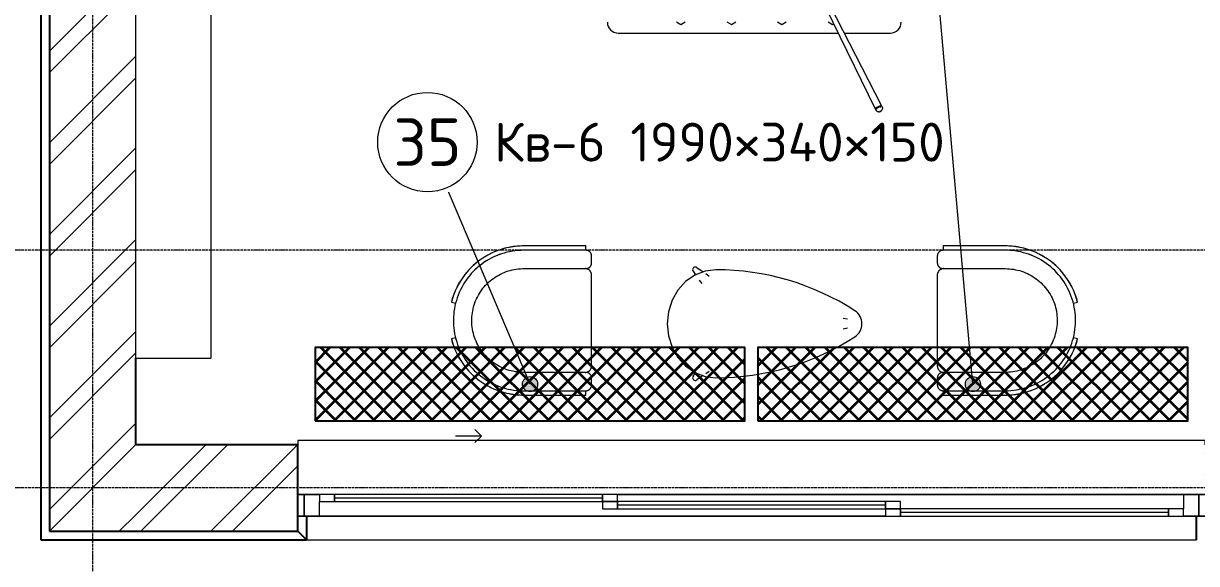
# Model space of a CAD drawing. Header units: millimetres. Extents: x -5016 to 63303, y -6019 to 98943.
# Drawn here: x -320 to 5110, y -350 to 2149 of the extents above; entities that cross this region are included whole.
import ezdxf
from ezdxf.enums import TextEntityAlignment as Align

# ---------------------------------------------------------------- set-up
doc = ezdxf.new("R2010")
doc.units = ezdxf.units.MM
doc.linetypes.add('Осевая 12-2-2', pattern=[16, 12, -2, 0, -2])
for name, color, linetype, lineweight in [('A-GLAZ', 8, 'Continuous', 13), ('A-WALL', 8, 'Continuous', 13), ('A-WALL-PATT', 8, 'Continuous', 13), ('I-FURN', 9, 'Continuous', 13), ('S-GRID', 8, 'Continuous', 13), ('АР_подложка', 8, 'Continuous', 13), ('ТЗ_АР', 5, 'Continuous', 35), ('ТЗ_АР_марки', 7, 'Continuous', 18)]:
    doc.layers.add(name, color=color, linetype=linetype, lineweight=lineweight)
doc.styles.add('GOST', font='isocpeur.ttf', dxfattribs={"width": 0.9})
pattern_1 = [(45, (0, 0), (-212.132, 212.132), []), (45, (0, 100), (-212.132, 212.132), [])]

# ---------------------------------------------------------------- blocks, each defined once
blk = doc.blocks.new('Mesa de billar - 3D - Genérico - Mesa de Billar_dwg - Mesa de billar - 3D - Genérico - Mesa de Billar_dwg-1356830-Этаж 1 - Планировка')
at = {"layer": 'I-FURN'}
for p, q in [((-1270, 630), (-1270, -388.9)), ((-1218.6, 360.7), (-1230.4, 340.2)), ((-1230.4, 340.2), (-1218.6, 319.8)), ((-1218.6, 126.7), (-1230.4, 106.2)), ((-1230.4, 106.2), (-1218.6, 85.8)), ((-1218.6, -107.3), (-1230.4, -127.8)), ((-1230.4, -127.8), (-1218.6, -148.2)), ((-1152.5, -331.8), (-1620.7, -559)), ((-1605.5, -589.5), (-1142.5, -351.8)), ((-1218.6, -341.3), (-1230.4, -361.8)), ((-1230.4, -361.8), (-1226.9, -367.9)), ((-1270, -417.1), (-1270, -630)), ((-1620.9, -560.4), (-1619.7, -568.6)), ((-1613.7, -581.9), (-1606.7, -588.8))]:
    blk.add_line(p, q, dxfattribs=at)
at = {"layer": 'I-FURN', "flags": 128}
for points in [[(-1623.9, -560.6), (-1628.4, -563.9), (-1631.3, -567.6), (-1632.9, -570.9), (-1633.6, -573.4), (-1633.9, -575.4), (-1634, -576.9), (-1634, -578.1), (-1633.9, -579), (-1633.8, -579.7), (-1633.7, -580.3), (-1633.6, -580.8), (-1633.5, -581.2), (-1633.5, -581.3)], [(-1608.7, -591.1), (-1614.1, -592.7), (-1618.8, -592.8), (-1622.3, -592), (-1624.8, -591.1), (-1626.5, -590.1), (-1627.8, -589.3), (-1628.7, -588.6), (-1629.4, -588), (-1629.9, -587.5), (-1630.4, -587.1), (-1630.7, -586.7), (-1631, -586.4), (-1631, -586.3)]]:
    blk.add_lwpolyline(points, dxfattribs=at)
at = {"layer": 'I-FURN'}
for centre, start, end in [((-1220, 630), 90, 180), ((-1220, -630), 180, 270)]:
    blk.add_arc(centre, 50, start, end, dxfattribs=at)
for centre, major_axis, start_param, end_param in [((-1632.1, -583.7), (-1.41, 2.82), 0, 3.141593), ((-1632.1, -583.7), (-1.41, 2.82), 3.141593, 6.283185), ((-1616.3, -575.8), (-7.6, 15.3), 0, 0.318367), ((-1616.3, -575.8), (-7.6, 15.3), 0.458062, 0.643005), ((-1616.3, -575.8), (-7.6, 15.3), 3.141593, 6.283185), ((-1613.1, -574.2), (-7.6, 15.2), 0, 0.624145), ((-1613.1, -574.2), (-7.6, 15.2), 3.141593, 6.283185), ((-1616.3, -575.8), (-7.6, 15.3), 3.138319, 3.141593), ((-1613.1, -574.2), (-7.6, 15.2), 2.517448, 3.141593)]:
    blk.add_ellipse(centre, major_axis=major_axis, ratio=0.129562, start_param=start_param, end_param=end_param, dxfattribs=at)
blk = doc.blocks.new('INT 20 Окно раздвижное 3ст - INT 20 Окно раздвижное 3ст 4200-3000 2-1568811-Этаж 1 - Планировка')
at = {"layer": 'A-GLAZ'}
for p, q in [((2060, 240), (-2060, 240)), ((-2100, 130), (-2000, 130)), ((-2070, 130), (-2100, 130)), ((-2070, 30), (-2070, 130)), ((-2000, 130), (-2070, 130)), ((-2070, 130), (-2070, 30)), ((-2000, 130), (-2070, 130)), ((-2070, 130), (-2070, 30)), ((-1930, 130), (-2000, 130)), ((-2000, 130), (-2000, 96.7)), ((-1930, 96.7), (-1930, 130)), ((-690, 130), (-1930, 130)), ((-1930, 130), (-1930, 96.7)), ((-1930, 113.3), (-690, 113.3)), ((-620, 130), (-690, 130)), ((-690, 130), (-690, 96.7)), ((-690, 96.7), (-690, 130)), ((-620, 96.7), (-620, 130)), ((-620, 130), (2100, 130)), ((2070, 130), (-620, 130)), ((2000, 130), (2000, 63.3)), ((2070, 130), (2000, 130)), ((2100, 130), (2070, 130)), ((2070, 130), (2070, 30)), ((2070, 30), (2070, 130)), ((2070, 30), (2070, 130)), ((-2000, 96.7), (-1930, 96.7)), ((-2000, 30), (-2000, 96.7)), ((-1930, 96.7), (-690, 96.7)), ((-620, 96.7), (-690, 96.7)), ((-690, 96.7), (-690, 63.3)), ((-690, 96.7), (-620, 96.7)), ((-690, 63.3), (-620, 63.3)), ((-620, 63.3), (-620, 96.7)), ((620, 96.7), (-620, 96.7)), ((-620, 96.7), (-620, 63.3)), ((-620, 80), (620, 80)), ((-620, 63.3), (620, 63.3)), ((690, 96.7), (620, 96.7)), ((620, 96.7), (620, 63.3)), ((620, 63.3), (620, 96.7)), ((620, 63.3), (690, 63.3)), ((690, 63.3), (620, 63.3)), ((620, 63.3), (620, 30)), ((690, 63.3), (690, 96.7)), ((690, 30), (690, 63.3)), ((1930, 63.3), (690, 63.3)), ((690, 63.3), (690, 30)), ((2000, 63.3), (1930, 63.3)), ((1930, 63.3), (1930, 30)), ((1930, 30), (1930, 63.3)), ((2000, 30), (2000, 63.3)), ((-2100, 30), (-2070, 30)), ((620, 30), (-2100, 30)), ((-2070, 30), (620, 30)), ((-2070, 30), (-2000, 30)), ((620, 30), (690, 30)), ((690, 46.7), (1930, 46.7)), ((690, 30), (1930, 30)), ((1930, 30), (2000, 30)), ((2100, 30), (2000, 30)), ((2000, 30), (2070, 30)), ((2000, 30), (2070, 30)), ((2070, 30), (2100, 30)), ((-2100, -200), (-2100, -220)), ((1250, -240), (1280, -210)), ((2100, -220), (2100, -200)), ((-2100, -220), (2100, -220)), ((1250, -240), (1280, -270)), ((1250, -240), (1370, -240))]:
    blk.add_line(p, q, dxfattribs=at)
blk = doc.blocks.new('INT 20 Откосы окон снаружи Прямоугольник - INT 20 Откосы окон снаружи Прямоугольник-1566572-Этаж 1 - Планировка')
at = {"layer": 'A-WALL', "lineweight": 25}
for p, q in [((-2076.7, 30), (-2076.7, -80)), ((2043.3, -80), (2043.3, 30))]:
    blk.add_line(p, q, dxfattribs=at)
blk = doc.blocks.new('Кресло 07 - Кресло 07-V12-Этаж 1 - Планировка')
at = {"layer": 'I-FURN'}
for p, q in [((-84.9, 373.1), (-104.3, 368.1)), ((-104.3, 368.1), (-103.8, 366.3)), ((-104.2, 367.6), (-103.8, 366.3)), ((-80, 353.7), (-84.9, 373.1)), ((-80, 353.7), (-84.9, 373.1)), ((84.9, 373.1), (80, 353.7)), ((84.9, 373.1), (80, 353.7)), ((104.3, 368.1), (84.9, 373.1)), ((103.8, 366.3), (104.3, 368.1)), ((103.8, 366.3), (104.2, 367.6)), ((-345, 38.7), (-345, -249.3)), ((-325, 38.7), (-325, -249.3)), ((-240, -249.3), (-240, 38.7)), ((240, 38.7), (240, -249.3)), ((325, -249.3), (325, 38.7)), ((345, -249.3), (345, 38.7)), ((-345, -249.3), (-325, -249.3)), ((325, -249.3), (345, -249.3)), ((-298, -276.3), (-267, -276.3)), ((-210, -276.3), (210, -276.3)), ((267, -276.3), (298, -276.3))]:
    blk.add_line(p, q, dxfattribs=at)
at = {"layer": 'I-FURN', "flags": 128}
for points in [[(325, 38.7), (324.7, 51.7), (324, 64.7), (322.7, 77.6), (320.8, 90.5), (318.5, 103.3), (315.7, 115.9), (312.3, 128.5), (308.5, 140.9), (304.2, 153.2), (299.3, 165.2), (294, 177.1), (288.3, 188.8), (282, 200.2), (275.4, 211.3), (268.2, 222.2), (260.7, 232.8), (252.7, 243), (244.3, 253), (235.6, 262.6), (226.4, 271.8), (216.9, 280.7), (207.1, 289.2), (196.9, 297.3), (186.4, 304.9), (175.6, 312.2), (164.5, 319), (153.2, 325.3), (141.6, 331.2), (129.8, 336.6), (117.8, 341.6), (105.6, 346.1), (93.2, 350), (80.7, 353.5), (68, 356.5), (55.2, 359), (42.4, 360.9), (29.5, 362.3), (16.5, 363.3), (3.5, 363.7), (-9.5, 363.5), (-22.5, 362.9), (-35.4, 361.7), (-48.3, 360.1), (-61.1, 357.9), (-73.8, 355.2), (-86.4, 352), (-98.9, 348.3), (-111.2, 344.1), (-123.3, 339.4), (-135.2, 334.2), (-147, 328.6), (-158.4, 322.5), (-169.7, 315.9), (-180.6, 308.9), (-191.3, 301.4), (-201.6, 293.6), (-211.6, 285.3), (-221.3, 276.7), (-230.7, 267.6), (-239.7, 258.2), (-248.2, 248.5), (-256.4, 238.4), (-264.2, 227.9), (-271.6, 217.2), (-278.5, 206.2), (-285, 195), (-291, 183.4), (-296.5, 171.7), (-301.6, 159.7), (-306.2, 147.6), (-310.3, 135.2), (-313.9, 122.7), (-317.1, 110.1), (-319.7, 97.4), (-321.7, 84.5), (-323.3, 71.6), (-324.4, 58.7), (-324.9, 45.7), (-325, 38.7)], [(-84.9, 373.1), (-94.6, 370.5), (-104.2, 367.6)], [(104.2, 367.6), (94.6, 370.5), (84.9, 373.1)], [(-240, 38.7), (-239.8, 48.3), (-239.2, 57.9), (-238.3, 67.4), (-236.9, 76.9), (-235.2, 86.4), (-233.1, 95.7), (-230.7, 105), (-227.8, 114.2), (-224.6, 123.2), (-221.1, 132.1), (-217.1, 140.9), (-212.9, 149.5), (-208.3, 157.9), (-203.3, 166.2), (-198.1, 174.2), (-192.5, 182), (-186.6, 189.6), (-180.4, 196.9), (-174, 204), (-167.2, 210.8), (-160.2, 217.4), (-152.9, 223.7), (-145.4, 229.6), (-137.6, 235.3), (-129.7, 240.6), (-121.5, 245.7), (-113.1, 250.4), (-104.6, 254.7), (-95.8, 258.7), (-87, 262.4), (-78, 265.7), (-68.8, 268.6), (-59.6, 271.2), (-50.2, 273.4), (-40.8, 275.2), (-31.3, 276.6), (-21.8, 277.7), (-12.2, 278.4), (-2.6, 278.7), (7, 278.6), (16.6, 278.1), (26.2, 277.3), (35.7, 276), (45.1, 274.4), (54.5, 272.4), (63.8, 270), (73, 267.3), (82.1, 264.2), (91.1, 260.7), (99.9, 256.9), (108.5, 252.7), (117, 248.2), (125.3, 243.4), (133.4, 238.2), (141.2, 232.7), (148.9, 226.9), (156.3, 220.8), (163.5, 214.4), (170.4, 207.7), (177, 200.8), (183.3, 193.6), (189.4, 186.1), (195.1, 178.4), (200.5, 170.5), (205.7, 162.4), (210.4, 154.1), (214.9, 145.6), (219, 136.9), (222.7, 128.1), (226.1, 119.1), (229.2, 110), (231.8, 100.8), (234.1, 91.4), (236.1, 82), (237.6, 72.6), (238.8, 63), (239.5, 53.5), (239.9, 43.9), (240, 38.7)], [(-325, -249.3), (-325, -250.4), (-324.9, -251.5), (-324.8, -252.5), (-324.7, -253.6), (-324.5, -254.7), (-324.2, -255.7), (-323.9, -256.8), (-323.6, -257.8), (-323.3, -258.8), (-322.9, -259.8), (-322.4, -260.8), (-321.9, -261.8), (-321.4, -262.7), (-320.9, -263.7), (-320.3, -264.6), (-319.7, -265.4), (-319, -266.3), (-318.3, -267.1), (-317.6, -267.9), (-316.8, -268.7), (-316, -269.4), (-315.2, -270.1), (-314.4, -270.8), (-313.5, -271.4), (-312.6, -272), (-311.7, -272.6), (-310.7, -273.1), (-309.8, -273.6), (-308.8, -274.1), (-307.8, -274.5), (-306.8, -274.9), (-305.7, -275.2), (-304.7, -275.5), (-303.6, -275.7), (-302.6, -275.9), (-301.5, -276.1), (-300.4, -276.2), (-299.4, -276.3), (-298.3, -276.3), (-298, -276.3)], [(-267, -276.3), (-265.9, -276.3), (-264.8, -276.2), (-263.8, -276.1), (-262.7, -276), (-261.6, -275.8), (-260.6, -275.5), (-259.5, -275.3), (-258.5, -274.9), (-257.5, -274.6), (-256.5, -274.2), (-255.5, -273.7), (-254.5, -273.3), (-253.6, -272.7), (-252.7, -272.2), (-251.8, -271.6), (-250.9, -271), (-250, -270.3), (-249.2, -269.6), (-248.4, -268.9), (-247.6, -268.1), (-246.9, -267.3), (-246.2, -266.5), (-245.5, -265.7), (-244.9, -264.8), (-244.3, -263.9), (-243.7, -263), (-243.2, -262), (-242.7, -261.1), (-242.2, -260.1), (-241.8, -259.1), (-241.5, -258.1), (-241.1, -257.1), (-240.8, -256), (-240.6, -255), (-240.4, -253.9), (-240.2, -252.8), (-240.1, -251.8), (-240, -250.7), (-240, -249.6), (-240, -249.3)], [(-240, -246.3), (-240, -247.5), (-239.9, -248.7), (-239.8, -249.9), (-239.6, -251.1), (-239.4, -252.3), (-239.1, -253.4), (-238.8, -254.6), (-238.5, -255.8), (-238.1, -256.9), (-237.6, -258), (-237.1, -259.1), (-236.6, -260.2), (-236, -261.2), (-235.4, -262.3), (-234.8, -263.3), (-234.1, -264.2), (-233.3, -265.2), (-232.6, -266.1), (-231.7, -267), (-230.9, -267.8), (-230, -268.7), (-229.1, -269.4), (-228.2, -270.2), (-227.2, -270.9), (-226.2, -271.6), (-225.2, -272.2), (-224.1, -272.8), (-223.1, -273.3), (-222, -273.8), (-220.9, -274.3), (-219.7, -274.7), (-218.6, -275.1), (-217.4, -275.4), (-216.3, -275.7), (-215.1, -275.9), (-213.9, -276.1), (-212.7, -276.2), (-211.5, -276.3), (-210.3, -276.3), (-210, -276.3)], [(-240, -246.3), (-240, -247.5), (-239.9, -248.7), (-239.8, -249.9), (-239.6, -251.1), (-239.4, -252.3), (-239.1, -253.4), (-238.8, -254.6), (-238.5, -255.8), (-238.1, -256.9), (-237.6, -258), (-237.1, -259.1), (-236.6, -260.2)], [(-235.4, -262.3), (-234.8, -263.3), (-234.1, -264.2), (-233.3, -265.2), (-232.6, -266.1), (-231.7, -267), (-230.9, -267.8), (-230, -268.7), (-229.1, -269.4), (-228.2, -270.2), (-227.2, -270.9), (-226.2, -271.6)], [(210, -276.3), (211.2, -276.3), (212.4, -276.2), (213.6, -276.1), (214.8, -275.9), (216, -275.7), (217.1, -275.5), (218.3, -275.1), (219.4, -274.8), (220.6, -274.4), (221.7, -273.9), (222.8, -273.5), (223.9, -272.9), (224.9, -272.4), (225.9, -271.7), (226.9, -271.1), (227.9, -270.4), (228.9, -269.6), (229.8, -268.9), (230.7, -268.1), (231.5, -267.2), (232.3, -266.3), (233.1, -265.4), (233.9, -264.5), (234.6, -263.5), (235.2, -262.5), (235.9, -261.5), (236.5, -260.5), (237, -259.4), (237.5, -258.3), (238, -257.2), (238.4, -256.1), (238.7, -254.9), (239.1, -253.8), (239.3, -252.6), (239.6, -251.4), (239.7, -250.2), (239.9, -249), (240, -247.8), (240, -246.6)], [(225.9, -271.7), (226.9, -271.1), (227.9, -270.4), (228.9, -269.6), (229.8, -268.9), (230.7, -268.1), (231.5, -267.2), (232.3, -266.3), (233.1, -265.4), (233.9, -264.5), (234.6, -263.5), (235.2, -262.5)], [(236.5, -260.5), (237, -259.4), (237.5, -258.3), (238, -257.2), (238.4, -256.1), (238.7, -254.9), (239.1, -253.8), (239.3, -252.6), (239.6, -251.4), (239.7, -250.2), (239.9, -249), (240, -247.8), (240, -246.6)], [(240, -249.3), (240, -250.4), (240.1, -251.5), (240.2, -252.5), (240.3, -253.6), (240.5, -254.7), (240.8, -255.7), (241.1, -256.8), (241.4, -257.8), (241.7, -258.8), (242.1, -259.8), (242.6, -260.8), (243.1, -261.8), (243.6, -262.7), (244.1, -263.7), (244.7, -264.6), (245.3, -265.4), (246, -266.3), (246.7, -267.1), (247.4, -267.9), (248.2, -268.7), (249, -269.4), (249.8, -270.1), (250.6, -270.8), (251.5, -271.4), (252.4, -272), (253.3, -272.6), (254.3, -273.1), (255.2, -273.6), (256.2, -274.1), (257.2, -274.5), (258.2, -274.9), (259.3, -275.2), (260.3, -275.5), (261.4, -275.7), (262.4, -275.9), (263.5, -276.1), (264.6, -276.2), (265.6, -276.3), (266.7, -276.3), (267, -276.3)], [(298, -276.3), (299.1, -276.3), (300.2, -276.2), (301.2, -276.1), (302.3, -276), (303.4, -275.8), (304.4, -275.5), (305.5, -275.3), (306.5, -274.9), (307.5, -274.6), (308.5, -274.2), (309.5, -273.7), (310.5, -273.3), (311.4, -272.7), (312.3, -272.2), (313.2, -271.6), (314.1, -271), (315, -270.3), (315.8, -269.6), (316.6, -268.9), (317.4, -268.1), (318.1, -267.3), (318.8, -266.5), (319.5, -265.7), (320.1, -264.8), (320.7, -263.9), (321.3, -263), (321.8, -262), (322.3, -261.1), (322.8, -260.1), (323.2, -259.1), (323.5, -258.1), (323.9, -257.1), (324.2, -256), (324.4, -255), (324.6, -253.9), (324.8, -252.8), (324.9, -251.8), (325, -250.7), (325, -249.6), (325, -249.3)], [(-224.1, -272.8), (-223.1, -273.3), (-222, -273.8), (-220.9, -274.3), (-219.7, -274.7), (-218.6, -275.1), (-217.4, -275.4), (-216.3, -275.7), (-215.1, -275.9), (-213.9, -276.1), (-212.7, -276.2), (-211.5, -276.3), (-210.3, -276.3), (-210, -276.3)], [(210, -276.3), (211.2, -276.3), (212.4, -276.2), (213.6, -276.1), (214.8, -275.9), (216, -275.7), (217.1, -275.5), (218.3, -275.1), (219.4, -274.8), (220.6, -274.4), (221.7, -273.9), (222.8, -273.5), (223.9, -272.9)]]:
    blk.add_lwpolyline(points, dxfattribs=at)
at = {"layer": 'I-FURN'}
for radius, start, end in [(345, 104.25, 180), (345, 116.4469, 122.2723), (345, 116.4469, 122.2723), (325, 114.1102, 116.5577), (345, 107.5734, 111.6148), (345, 107.5734, 111.6148), (325, 104.25, 105.4343), (325, 74.0755, 75.75), (345, 360, 75.75), (345, 68.3852, 72.4266), (345, 68.3852, 72.4266), (325, 63.7694, 65.7925), (345, 57.7277, 63.5531), (345, 57.7277, 63.5531), (345, 127.0408, 132.9627), (345, 127.0408, 132.9627), (325, 124.9787, 127.9946), (325, 126.5073, 127.1087), (325, 126.5073, 127.1087), (325, 52.3461, 54.9725), (325, 52.8913, 53.3163), (345, 47.0373, 52.9592), (345, 47.0373, 52.9592), (345, 148.2261, 154.5999), (345, 148.2261, 154.5999), (345, 137.6338, 143.7141), (345, 137.6338, 143.7141), (325, 136.0539, 138.1331), (325, 137.3959, 137.6884), (325, 137.3959, 137.6884), (325, 41.8669, 43.9461), (325, 42.3116, 42.6041), (325, 42.3116, 42.6041), (345, 36.2859, 42.3662), (345, 36.2859, 42.3662), (345, 25.4001, 31.7739), (345, 25.4001, 31.7739), (345, 158.8179, 165.8888), (345, 158.8179, 165.8888), (325, 147.0212, 148.9413), (325, 147.9536, 148.2673), (325, 31.0587, 32.9788), (325, 31.7327, 32.0464), (325, 31.7327, 32.0237), (345, 14.1112, 21.1821), (345, 14.1112, 21.1821), (325, 157.969, 160.3569), (325, 158.5063, 158.8454), (325, 19.6431, 22.031), (325, 21.1546, 21.4937), (325, 21.1546, 21.4937), (345, 169.4091, 180), (345, 169.4091, 180), (325, 169.1786, 169.8065), (325, 10.1935, 10.8214), (345, 360, 10.5909), (345, 360, 10.5909)]:
    blk.add_arc((0, 38.7), radius, start, end, dxfattribs=at)
blk = doc.blocks.new('Кресло 07 - Кресло 07-V13-Этаж 1 - Планировка')
at = {"layer": 'I-FURN'}
for p, q in [((-267, 276.3), (-298, 276.3)), ((210, 276.3), (-210, 276.3)), ((298, 276.3), (267, 276.3)), ((-325, 249.3), (-345, 249.3)), ((-345, 249.3), (-345, -38.7)), ((-325, 249.3), (-325, -38.7)), ((-240, -38.7), (-240, 249.3)), ((240, 249.3), (240, -38.7)), ((345, 249.3), (325, 249.3)), ((325, -38.7), (325, 249.3)), ((345, -38.7), (345, 249.3)), ((-103.8, -366.3), (-104.3, -368.1)), ((-104.3, -368.1), (-84.9, -373.1)), ((-103.8, -366.3), (-104.2, -367.6)), ((-84.9, -373.1), (-80, -353.7)), ((-84.9, -373.1), (-80, -353.7)), ((80, -353.7), (84.9, -373.1)), ((80, -353.7), (84.9, -373.1)), ((84.9, -373.1), (104.3, -368.1)), ((104.3, -368.1), (103.8, -366.3)), ((104.2, -367.6), (103.8, -366.3))]:
    blk.add_line(p, q, dxfattribs=at)
at = {"layer": 'I-FURN', "flags": 128}
for points in [[(-298, 276.3), (-299.1, 276.3), (-300.2, 276.2), (-301.2, 276.1), (-302.3, 276), (-303.4, 275.8), (-304.4, 275.5), (-305.5, 275.3), (-306.5, 274.9), (-307.5, 274.6), (-308.5, 274.2), (-309.5, 273.7), (-310.5, 273.3), (-311.4, 272.7), (-312.3, 272.2), (-313.2, 271.6), (-314.1, 271), (-315, 270.3), (-315.8, 269.6), (-316.6, 268.9), (-317.4, 268.1), (-318.1, 267.3), (-318.8, 266.5), (-319.5, 265.7), (-320.1, 264.8), (-320.7, 263.9), (-321.3, 263), (-321.8, 262), (-322.3, 261.1), (-322.8, 260.1), (-323.2, 259.1), (-323.5, 258.1), (-323.9, 257.1), (-324.2, 256), (-324.4, 255), (-324.6, 253.9), (-324.8, 252.8), (-324.9, 251.8), (-325, 250.7), (-325, 249.6), (-325, 249.3)], [(-240, 249.3), (-240, 250.4), (-240.1, 251.5), (-240.2, 252.5), (-240.3, 253.6), (-240.5, 254.7), (-240.8, 255.7), (-241.1, 256.8), (-241.4, 257.8), (-241.7, 258.8), (-242.1, 259.8), (-242.6, 260.8), (-243.1, 261.8), (-243.6, 262.7), (-244.1, 263.7), (-244.7, 264.6), (-245.3, 265.4), (-246, 266.3), (-246.7, 267.1), (-247.4, 267.9), (-248.2, 268.7), (-249, 269.4), (-249.8, 270.1), (-250.6, 270.8), (-251.5, 271.4), (-252.4, 272), (-253.3, 272.6), (-254.3, 273.1), (-255.2, 273.6), (-256.2, 274.1), (-257.2, 274.5), (-258.2, 274.9), (-259.3, 275.2), (-260.3, 275.5), (-261.4, 275.7), (-262.4, 275.9), (-263.5, 276.1), (-264.6, 276.2), (-265.6, 276.3), (-266.7, 276.3), (-267, 276.3)], [(-210, 276.3), (-211.2, 276.3), (-212.4, 276.2), (-213.6, 276.1), (-214.8, 275.9), (-216, 275.7), (-217.1, 275.5), (-218.3, 275.1), (-219.4, 274.8), (-220.6, 274.4), (-221.7, 273.9), (-222.8, 273.5), (-223.9, 272.9), (-224.9, 272.4), (-225.9, 271.7), (-226.9, 271.1), (-227.9, 270.4), (-228.9, 269.6), (-229.8, 268.9), (-230.7, 268.1), (-231.5, 267.2), (-232.3, 266.3), (-233.1, 265.4), (-233.9, 264.5), (-234.6, 263.5), (-235.2, 262.5), (-235.9, 261.5), (-236.5, 260.5), (-237, 259.4), (-237.5, 258.3), (-238, 257.2), (-238.4, 256.1), (-238.7, 254.9), (-239.1, 253.8), (-239.3, 252.6), (-239.6, 251.4), (-239.7, 250.2), (-239.9, 249), (-240, 247.8), (-240, 246.6)], [(-225.9, 271.7), (-226.9, 271.1), (-227.9, 270.4), (-228.9, 269.6), (-229.8, 268.9), (-230.7, 268.1), (-231.5, 267.2), (-232.3, 266.3), (-233.1, 265.4), (-233.9, 264.5), (-234.6, 263.5), (-235.2, 262.5)], [(-210, 276.3), (-211.2, 276.3), (-212.4, 276.2), (-213.6, 276.1), (-214.8, 275.9), (-216, 275.7), (-217.1, 275.5), (-218.3, 275.1), (-219.4, 274.8), (-220.6, 274.4), (-221.7, 273.9), (-222.8, 273.5), (-223.9, 272.9)], [(240, 246.3), (240, 247.5), (239.9, 248.7), (239.8, 249.9), (239.6, 251.1), (239.4, 252.3), (239.1, 253.4), (238.8, 254.6), (238.5, 255.8), (238.1, 256.9), (237.6, 258), (237.1, 259.1), (236.6, 260.2), (236, 261.2), (235.4, 262.3), (234.8, 263.3), (234.1, 264.2), (233.3, 265.2), (232.6, 266.1), (231.7, 267), (230.9, 267.8), (230, 268.7), (229.1, 269.4), (228.2, 270.2), (227.2, 270.9), (226.2, 271.6), (225.2, 272.2), (224.1, 272.8), (223.1, 273.3), (222, 273.8), (220.9, 274.3), (219.7, 274.7), (218.6, 275.1), (217.4, 275.4), (216.3, 275.7), (215.1, 275.9), (213.9, 276.1), (212.7, 276.2), (211.5, 276.3), (210.3, 276.3), (210, 276.3)], [(224.1, 272.8), (223.1, 273.3), (222, 273.8), (220.9, 274.3), (219.7, 274.7), (218.6, 275.1), (217.4, 275.4), (216.3, 275.7), (215.1, 275.9), (213.9, 276.1), (212.7, 276.2), (211.5, 276.3), (210.3, 276.3), (210, 276.3)], [(235.4, 262.3), (234.8, 263.3), (234.1, 264.2), (233.3, 265.2), (232.6, 266.1), (231.7, 267), (230.9, 267.8), (230, 268.7), (229.1, 269.4), (228.2, 270.2), (227.2, 270.9), (226.2, 271.6)], [(267, 276.3), (265.9, 276.3), (264.8, 276.2), (263.8, 276.1), (262.7, 276), (261.6, 275.8), (260.6, 275.5), (259.5, 275.3), (258.5, 274.9), (257.5, 274.6), (256.5, 274.2), (255.5, 273.7), (254.5, 273.3), (253.6, 272.7), (252.7, 272.2), (251.8, 271.6), (250.9, 271), (250, 270.3), (249.2, 269.6), (248.4, 268.9), (247.6, 268.1), (246.9, 267.3), (246.2, 266.5), (245.5, 265.7), (244.9, 264.8), (244.3, 263.9), (243.7, 263), (243.2, 262), (242.7, 261.1), (242.2, 260.1), (241.8, 259.1), (241.5, 258.1), (241.1, 257.1), (240.8, 256), (240.6, 255), (240.4, 253.9), (240.2, 252.8), (240.1, 251.8), (240, 250.7), (240, 249.6), (240, 249.3)], [(325, 249.3), (325, 250.4), (324.9, 251.5), (324.8, 252.5), (324.7, 253.6), (324.5, 254.7), (324.2, 255.7), (323.9, 256.8), (323.6, 257.8), (323.3, 258.8), (322.9, 259.8), (322.4, 260.8), (321.9, 261.8), (321.4, 262.7), (320.9, 263.7), (320.3, 264.6), (319.7, 265.4), (319, 266.3), (318.3, 267.1), (317.6, 267.9), (316.8, 268.7), (316, 269.4), (315.2, 270.1), (314.4, 270.8), (313.5, 271.4), (312.6, 272), (311.7, 272.6), (310.7, 273.1), (309.8, 273.6), (308.8, 274.1), (307.8, 274.5), (306.8, 274.9), (305.7, 275.2), (304.7, 275.5), (303.6, 275.7), (302.6, 275.9), (301.5, 276.1), (300.4, 276.2), (299.4, 276.3), (298.3, 276.3), (298, 276.3)], [(-236.5, 260.5), (-237, 259.4), (-237.5, 258.3), (-238, 257.2), (-238.4, 256.1), (-238.7, 254.9), (-239.1, 253.8), (-239.3, 252.6), (-239.6, 251.4), (-239.7, 250.2), (-239.9, 249), (-240, 247.8), (-240, 246.6)], [(240, 246.3), (240, 247.5), (239.9, 248.7), (239.8, 249.9), (239.6, 251.1), (239.4, 252.3), (239.1, 253.4), (238.8, 254.6), (238.5, 255.8), (238.1, 256.9), (237.6, 258), (237.1, 259.1), (236.6, 260.2)], [(-325, -38.7), (-324.7, -51.7), (-324, -64.7), (-322.7, -77.6), (-320.8, -90.5), (-318.5, -103.3), (-315.7, -115.9), (-312.3, -128.5), (-308.5, -140.9), (-304.2, -153.2), (-299.3, -165.2), (-294, -177.1), (-288.3, -188.8), (-282, -200.2), (-275.4, -211.3), (-268.2, -222.2), (-260.7, -232.8), (-252.7, -243), (-244.3, -253), (-235.6, -262.6), (-226.4, -271.8), (-216.9, -280.7), (-207.1, -289.2), (-196.9, -297.3), (-186.4, -304.9), (-175.6, -312.2), (-164.5, -319), (-153.2, -325.3), (-141.6, -331.2), (-129.8, -336.6), (-117.8, -341.6), (-105.6, -346.1), (-93.2, -350), (-80.7, -353.5), (-68, -356.5), (-55.2, -359), (-42.4, -360.9), (-29.5, -362.3), (-16.5, -363.3), (-3.5, -363.7), (9.5, -363.5), (22.5, -362.9), (35.4, -361.7), (48.3, -360.1), (61.1, -357.9), (73.8, -355.2), (86.4, -352), (98.9, -348.3), (111.2, -344.1), (123.3, -339.4), (135.2, -334.2), (147, -328.6), (158.4, -322.5), (169.7, -315.9), (180.6, -308.9), (191.3, -301.4), (201.6, -293.6), (211.6, -285.3), (221.3, -276.7), (230.7, -267.6), (239.7, -258.2), (248.2, -248.5), (256.4, -238.4), (264.2, -227.9), (271.6, -217.2), (278.5, -206.2), (285, -195), (291, -183.4), (296.5, -171.7), (301.6, -159.7), (306.2, -147.6), (310.3, -135.2), (313.9, -122.7), (317.1, -110.1), (319.7, -97.4), (321.7, -84.5), (323.3, -71.6), (324.4, -58.7), (324.9, -45.7), (325, -38.7)], [(240, -38.7), (239.8, -48.3), (239.2, -57.9), (238.3, -67.4), (236.9, -76.9), (235.2, -86.4), (233.1, -95.7), (230.7, -105), (227.8, -114.2), (224.6, -123.2), (221.1, -132.1), (217.1, -140.9), (212.9, -149.5), (208.3, -157.9), (203.3, -166.2), (198.1, -174.2), (192.5, -182), (186.6, -189.6), (180.4, -196.9), (174, -204), (167.2, -210.8), (160.2, -217.4), (152.9, -223.7), (145.4, -229.6), (137.6, -235.3), (129.7, -240.6), (121.5, -245.7), (113.1, -250.4), (104.6, -254.7), (95.8, -258.7), (87, -262.4), (78, -265.7), (68.8, -268.6), (59.6, -271.2), (50.2, -273.4), (40.8, -275.2), (31.3, -276.6), (21.8, -277.7), (12.2, -278.4), (2.6, -278.7), (-7, -278.6), (-16.6, -278.1), (-26.2, -277.3), (-35.7, -276), (-45.1, -274.4), (-54.5, -272.4), (-63.8, -270), (-73, -267.3), (-82.1, -264.2), (-91.1, -260.7), (-99.9, -256.9), (-108.5, -252.7), (-117, -248.2), (-125.3, -243.4), (-133.4, -238.2), (-141.2, -232.7), (-148.9, -226.9), (-156.3, -220.8), (-163.5, -214.4), (-170.4, -207.7), (-177, -200.8), (-183.3, -193.6), (-189.4, -186.1), (-195.1, -178.4), (-200.5, -170.5), (-205.7, -162.4), (-210.4, -154.1), (-214.9, -145.6), (-219, -136.9), (-222.7, -128.1), (-226.1, -119.1), (-229.2, -110), (-231.8, -100.8), (-234.1, -91.4), (-236.1, -82), (-237.6, -72.6), (-238.8, -63), (-239.5, -53.5), (-239.9, -43.9), (-240, -38.7)], [(-104.2, -367.6), (-94.6, -370.5), (-84.9, -373.1)], [(84.9, -373.1), (94.6, -370.5), (104.2, -367.6)]]:
    blk.add_lwpolyline(points, dxfattribs=at)
at = {"layer": 'I-FURN'}
for radius, start, end in [(345, 180, 190.5909), (345, 180, 255.75), (345, 180, 190.5909), (345, 284.25, 0), (345, 349.4091, 360), (345, 349.4091, 0), (325, 190.1935, 190.8214), (325, 349.1786, 349.8065), (345, 194.1112, 201.1821), (345, 194.1112, 201.1821), (325, 199.6431, 202.031), (325, 201.1546, 201.4937), (325, 337.969, 340.3569), (325, 338.5063, 338.8454), (325, 338.5063, 338.8454), (345, 338.8179, 345.8888), (345, 338.8179, 345.8888), (345, 205.4001, 211.7739), (345, 205.4001, 211.7739), (325, 211.0587, 212.9788), (325, 211.7327, 212.0464), (325, 327.0212, 328.9413), (325, 327.9763, 328.2673), (325, 327.9536, 328.2673), (345, 328.2261, 334.5999), (345, 328.2261, 334.5999), (345, 216.2859, 222.3662), (345, 216.2859, 222.3662), (325, 221.8669, 223.9461), (325, 222.3116, 222.6041), (325, 222.3116, 222.6041), (325, 316.0539, 318.1331), (325, 317.3959, 317.6884), (325, 317.3959, 317.6884), (345, 317.6338, 323.7141), (345, 317.6338, 323.7141), (345, 227.0373, 232.9592), (345, 227.0373, 232.9592), (325, 232.0054, 235.0213), (325, 232.8913, 233.4927), (325, 232.8913, 233.4927), (325, 305.0275, 307.6539), (325, 306.6837, 307.1087), (345, 307.0408, 312.9627), (345, 307.0408, 312.9627), (345, 237.7277, 243.5531), (345, 237.7277, 243.5531), (325, 243.4423, 245.8898), (345, 248.3852, 252.4266), (345, 248.3852, 252.4266), (325, 254.5657, 255.75), (325, 284.25, 285.9245), (345, 287.5734, 291.6148), (345, 287.5734, 291.6148), (325, 294.2075, 296.2306), (345, 296.4469, 302.2723), (345, 296.4469, 302.2723)]:
    blk.add_arc((0, -38.7), radius, start, end, dxfattribs=at)
blk = doc.blocks.new('INT Стол дизайнерский 5 - INT Стол дизайнерский 5-1565017-Этаж 1 - Планировка')
at = {"layer": 'I-FURN'}
for p, q in [((-330.3, 242.9), (-319, 226.7)), ((-312.9, 260.3), (-284.1, 240.2)), ((-272, 231.9), (-255.7, 220.5)), ((-301.9, 202), (-290.5, 185.7)), ((384, 21.1), (364.5, 24.6)), ((384, -21.1), (364.5, -24.6)), ((-301.9, -202), (-290.5, -185.7)), ((-330.3, -242.9), (-319, -226.7)), ((-284.1, -240.2), (-312.9, -260.3)), ((-255.7, -220.5), (-272, -231.9))]:
    blk.add_line(p, q, dxfattribs=at)
at = {"layer": 'I-FURN', "flags": 128}
blk.add_lwpolyline([(-225, 250), (-275.1, 243.7), (-322.6, 225.2), (-365.3, 195.5), (-400.9, 155.9), (-427.7, 108.5), (-444.4, 55.6), (-450, 0), (-444.4, -55.6), (-427.7, -108.5), (-400.9, -155.9), (-365.3, -195.5), (-322.6, -225.2), (-275.1, -243.7), (-225, -250)], dxfattribs=at)
at = {"layer": 'I-FURN'}
for centre, radius, start, end in [((-320, 250), 12.5, 45, 180), ((-320, 250), 12.5, 180, 225), ((-225, -935.1), 1185.1, 57.1055, 90), ((379.8, 0), 71.5, 0, 57.1055), ((379.8, 0), 71.5, 302.8945, 0), ((-225, 935.1), 1185.1, 270, 302.8945), ((-320, -250), 12.5, 135, 180), ((-320, -250), 12.5, 180, 315)]:
    blk.add_arc(centre, radius, start, end, dxfattribs=at)
blk = doc.blocks.new('INT 18 Шкаф - INT 18 Шкаф-1566336-Этаж 1 - Планировка')
at = {"layer": 'I-FURN'}
for p, q in [((-925, -2), (-925, -350)), ((-925, -2), (925, -2)), ((925, -350), (925, -2)), ((925, -350), (-925, -350))]:
    blk.add_line(p, q, dxfattribs=at)
blk = doc.blocks.new('АР_plan1')
at = {"layer": 'A-WALL-PATT', "lineweight": 9}
h = blk.add_hatch(dxfattribs=at)
h.set_pattern_fill('FP_1', color=256, style=0, pattern_type=2)
h.set_pattern_definition(pattern_1)
h.paths.add_polyline_path([(2368.2, 4472.6), (2368.2, 11372.6), (1968.2, 11372.6), (1968.2, 4472.6)])
h.paths.add_polyline_path([(2368.2, 12372.6), (2368.2, 17022.6), (1968.2, 17022.6), (1968.2, 12372.6)])
h.paths.add_polyline_path([(2368.2, 18022.6), (2368.2, 18272.6), (1968.2, 18272.6), (1968.2, 18022.6)])
h = blk.add_hatch(dxfattribs=at)
h.set_pattern_fill('FP_1', color=256, style=0, pattern_type=2)
h.set_pattern_definition(pattern_1)
h.paths.add_polyline_path([(8468.2, 4472.6), (8468.2, 4872.6), (7318.2, 4872.6), (7318.2, 4472.6), (7709.2, 4472.6)])
h.paths.add_polyline_path([(3118.2, 4472.6), (3118.2, 4872.6), (2368.2, 4872.6), (2368.2, 4472.6)])
at = {"layer": 'A-WALL', "lineweight": 25}
for p, q in [((1928.2, 11412.6), (1928.2, 4432.6)), ((1968.2, 11372.6), (1968.2, 4472.6)), ((2368.2, 4872.6), (2368.2, 5272.6)), ((3118.2, 4872.6), (2368.2, 4872.6)), ((3118.2, 4472.6), (3118.2, 4872.6)), ((1968.2, 4472.6), (3118.2, 4472.6)), ((3158.2, 4432.6), (3118.2, 4472.6)), ((1928.2, 4432.6), (3158.2, 4432.6))]:
    blk.add_line(p, q, dxfattribs=at)
at = {"layer": 'S-GRID', "color": 251, "linetype": 'Осевая 12-2-2', "true_color": 0x646464}
for p, q in [((2168.2, 22574.8), (2168.2, -1346.2)), ((23375.6, 5772.6), (-1176.1, 5772.6)), ((23375.6, 4672.6), (-1176.1, 4672.6))]:
    blk.add_line(p, q, dxfattribs=at)
at = {"layer": 'A-GLAZ', "rotation": 180}
blk.add_blockref('INT 20 Окно раздвижное 3ст - INT 20 Окно раздвижное 3ст 4200-3000 2-1568811-Этаж 1 - Планировка', (5218.2, 4672.6), dxfattribs=at)
at = {"layer": 'A-WALL', "lineweight": 25, "rotation": 180}
blk.add_blockref('INT 20 Откосы окон снаружи Прямоугольник - INT 20 Откосы окон снаружи Прямоугольник-1566572-Этаж 1 - Планировка', (5201.4, 4462.6), dxfattribs=at)
at = {"layer": 'I-FURN'}
for name, p, rotation in [('Mesa de billar - 3D - Genérico - Mesa de Billar_dwg - Mesa de billar - 3D - Genérico - Mesa de Billar_dwg-1356830-Этаж 1 - Планировка', (5231.1, 8047.6), 89.9999999999999), ('INT 18 Шкаф - INT 18 Шкаф-1566336-Этаж 1 - Планировка', (2718.2, 6197.6), 270.0000000000001), ('Кресло 07 - Кресло 07-V13-Этаж 1 - Планировка', (4201.9, 5447.6), 269.9999999999995), ('Кресло 07 - Кресло 07-V12-Этаж 1 - Планировка', (6354.5, 5447.6), 269.9999999999996)]:
    blk.add_blockref(name, p, dxfattribs=dict(at, rotation=rotation))
blk.add_blockref('INT Стол дизайнерский 5 - INT Стол дизайнерский 5-1565017-Этаж 1 - Планировка', (5278.2, 5432.6), dxfattribs=at)

msp = doc.modelspace()

# ---------------------------------------------------------------- block references
at = {"layer": 'АР_подложка'}
msp.add_blockref('АР_plan1', (-2168, -4673), dxfattribs=at)

# ---------------------------------------------------------------- next in the draw order: hatches: boundary and pattern name
at = {"layer": 'ТЗ_АР'}
h = msp.add_hatch(dxfattribs=at)
h.set_pattern_fill('ANSI37', scale=20)
h.paths.add_polyline_path([(1030, 310), (3020, 310), (3020, 650), (1030, 650)])
h = msp.add_hatch(dxfattribs=at)
h.set_pattern_fill('ANSI37', scale=20)
h.paths.add_polyline_path([(3080, 310), (5070, 310), (5070, 650), (3080, 650)])
at = {"layer": 'ТЗ_АР_марки'}
h = msp.add_hatch(color=7, dxfattribs=at)
edge = h.paths.add_edge_path()
edge.add_arc((2025, 480), 35, 0, 360)
h = msp.add_hatch(color=7, dxfattribs=at)
edge = h.paths.add_edge_path()
edge.add_arc((4075, 480), 35, 0, 360)

# ---------------------------------------------------------------- next in the draw order: linework, layer by layer
at = {"layer": 'ТЗ_АР', "lineweight": 25}
for points in [[(1030, 310), (3020, 310), (3020, 650), (1030, 650)], [(3080, 310), (5070, 310), (5070, 650), (3080, 650)]]:
    msp.add_lwpolyline(points, close=True, dxfattribs=at)
at = {"layer": 'ТЗ_АР_марки', "lineweight": 13}
for points in [[(4075, 480), (3920.4, 2220.9)], [(2025, 480), (1639.8, 1388.3)]]:
    msp.add_lwpolyline(points, dxfattribs=at)
at = {"layer": 'ТЗ_АР_марки'}
for centre in [(2025, 480), (4075, 480)]:
    msp.add_circle(centre, 35, dxfattribs=at)

# ---------------------------------------------------------------- next in the draw order: wipeouts: each hides what was drawn before it
msp.add_wipeout([(1810, 1470), (3797.2, 1470), (3797.2, 1730), (1810, 1730)])

# ---------------------------------------------------------------- next in the draw order: texts
at = {"layer": 'ТЗ_АР_марки', "style": 'GOST'}
msp.add_text('Кв-6 1990×340×150', height=180, dxfattribs=at).set_placement((1858, 1600), align=Align.MIDDLE_LEFT)

# ---------------------------------------------------------------- next in the draw order: wipeouts: each hides what was drawn before it
msp.add_wipeout([(1320, 1370), (1780, 1370), (1780, 1830), (1320, 1830)])

# ---------------------------------------------------------------- next in the draw order: linework, layer by layer
at = {"layer": 'ТЗ_АР_марки', "lineweight": 18}
msp.add_circle((1550, 1600), 230, dxfattribs=at)

# ---------------------------------------------------------------- next in the draw order: texts
at = {"layer": 'ТЗ_АР_марки', "style": 'GOST'}
msp.add_text('35', height=220, dxfattribs=at).set_placement((1550, 1600), align=Align.MIDDLE_CENTER)

doc.saveas('drawing.dxf')
